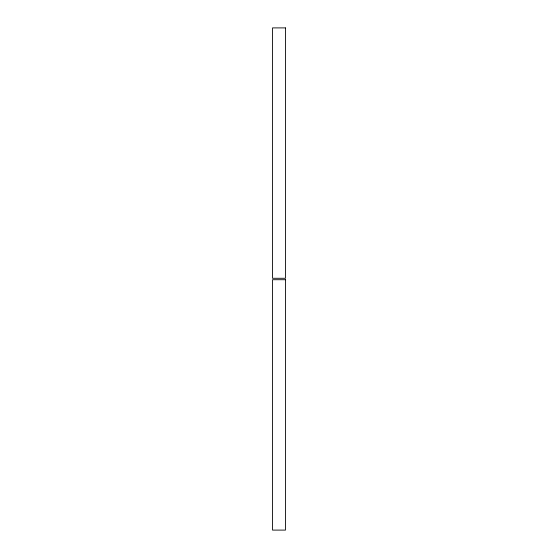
<?xml version="1.0" encoding="UTF-8"?>
<svg xmlns="http://www.w3.org/2000/svg" width="558" height="558" viewBox="0 0 558 558"><rect width="100%" height="100%" fill="white"/><g stroke="black" fill="none" stroke-linecap="round" stroke-linejoin="round"><path stroke-width="0.84" d="M285.473 27.9L272.527 27.9L272.527 278.282L285.473 278.282L285.473 27.9M285.473 279.718L272.527 279.718L272.527 530.1L285.473 530.1L285.473 279.718"/></g></svg>
